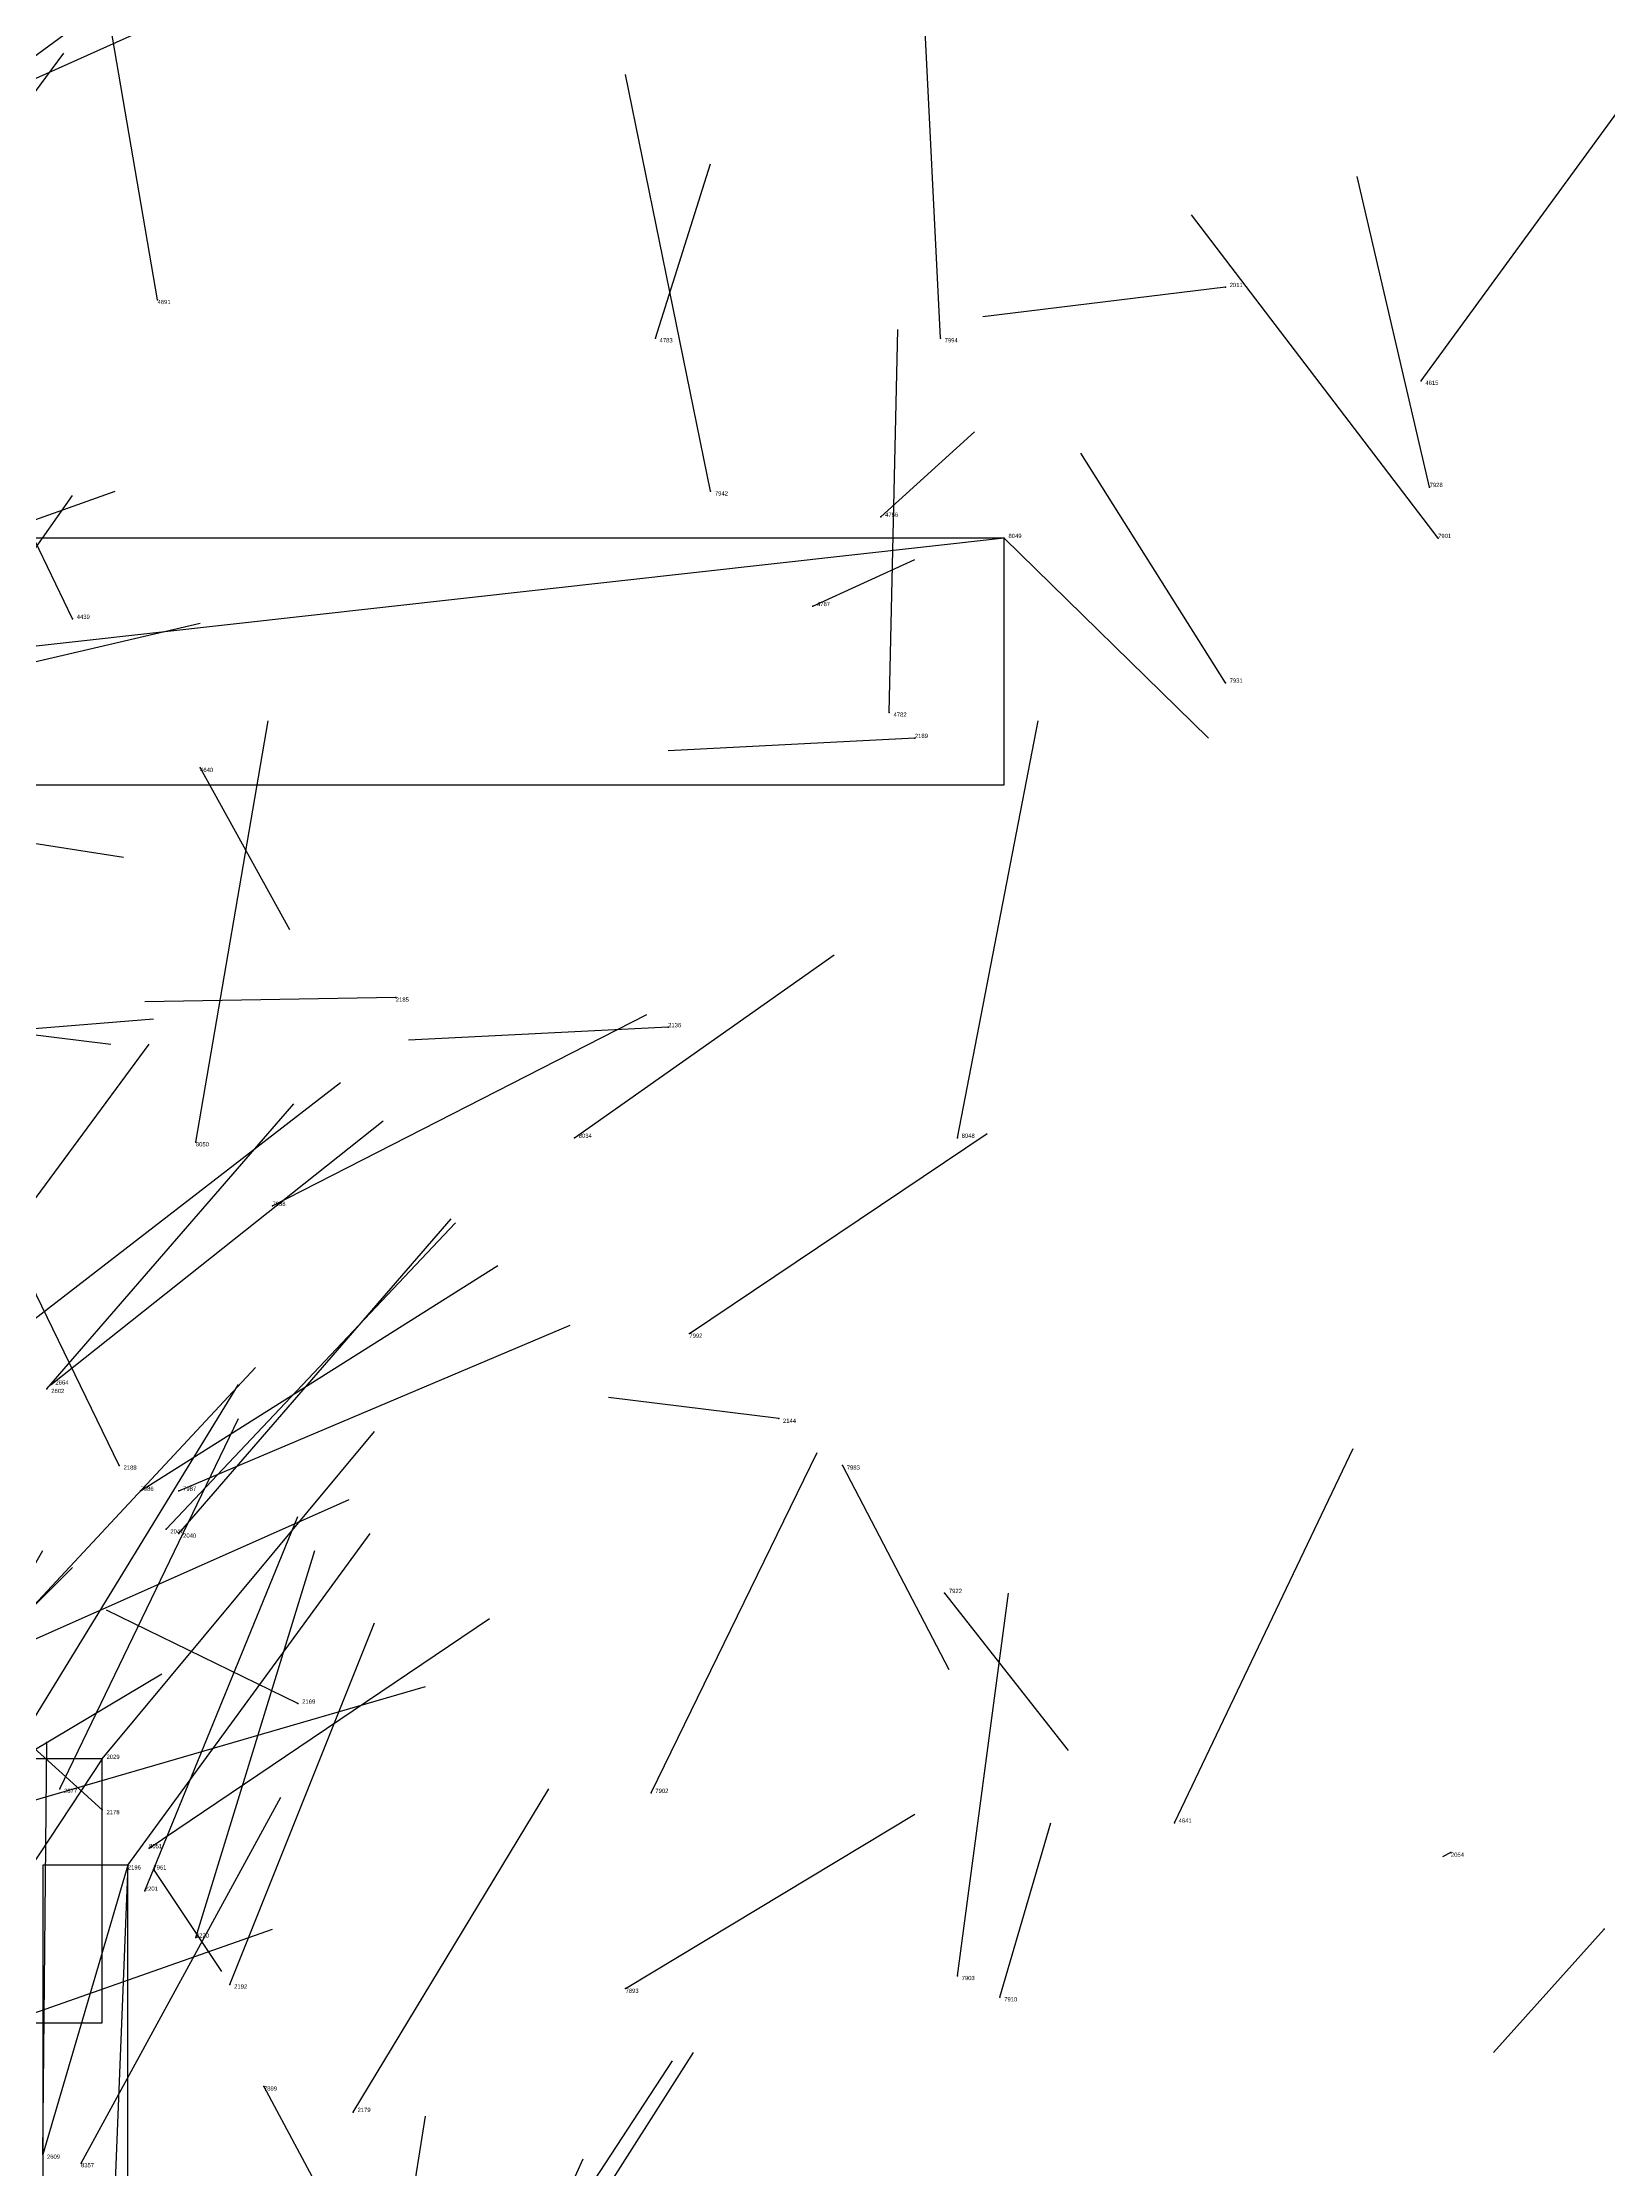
# Model space of a CAD drawing. Extents: x 59.1 to 70.8, y 600.3 to 605.1.
# Drawn here: x 67.896 to 68.264, y 603.431 to 603.931 of the extents above; entities that cross this region are included whole.
import ezdxf

# ---------------------------------------------------------------- set-up
doc = ezdxf.new("R2010")
doc.units = 0
for name, color, linetype in [('Clients', 3, 'CONTINUOUS'), ('Facilities', 3, 'CONTINUOUS'), ('Facilities_lines', 3, 'CONTINUOUS'), ('Min_max_boxes', 1, 'CONTINUOUS'), ('Normals', 1, 'CONTINUOUS'), ('Source_points', 5, 'CONTINUOUS'), ('Text', 3, 'CONTINUOUS')]:
    doc.layers.add(name, color=color, linetype=linetype)

msp = doc.modelspace()

# ---------------------------------------------------------------- linework, layer by layer
at = {"layer": 'Clients', "color": 5}
msp.add_point((67.896, 603.435, 451.114), dxfattribs=at)
at = {"layer": 'Facilities', "color": 3}
for p in [(67.923, 603.871, 458.305), (68.174, 603.874, 448.807), (68.04, 603.862, 458.394), (68.107, 603.862, 460.054), (68.22, 603.852, 456.594), (68.053, 603.826, 459.905), (68.222, 603.827, 459.675), (68.093, 603.82, 458.439), (68.122, 603.815, 458.681), (68.224, 603.815, 459.409), (67.903, 603.796, 456.597), (68.077, 603.799, 458.459), (68.174, 603.781, 459.666), (68.095, 603.774, 456.308), (68.101, 603.768, 448.768), (67.933, 603.761, 457.614), (67.979, 603.707, 448.683), (68.043, 603.7, 448.784), (67.932, 603.673, 458.549), (68.021, 603.674, 461.63), (68.111, 603.674, 458.625), (67.95, 603.658, 461.454), (68.048, 603.628, 461.494), (67.897, 603.615, 450.956), (67.898, 603.616, 451.4), (68.069, 603.608, 448.924), (67.914, 603.597, 452.483), (68.084, 603.597, 458.516), (67.919, 603.591, 461.259), (67.928, 603.591, 461.484), (67.925, 603.582, 451.204), (67.928, 603.581, 451.141), (68.108, 603.567, 458.507), (67.956, 603.541, 448.946), (67.91, 603.528, 451.344), (67.9, 603.521, 451.274), (68.039, 603.52, 461.852), (67.91, 603.516, 448.979), (68.162, 603.513, 457.299), (67.921, 603.507, 461.77), (68.227, 603.506, 449.021), (67.916, 603.503, 451.209), (67.922, 603.502, 458.487), (67.92, 603.497, 451.143), (67.932, 603.486, 451.078), (68.263, 603.488, 448.742), (67.94, 603.475, 451.013), (68.111, 603.477, 461.871), (68.033, 603.474, 461.79), (68.121, 603.472, 462.708), (67.948, 603.451, 458.536), (67.969, 603.445, 450.885), (67.905, 603.433, 462.095)]:
    msp.add_point(p, dxfattribs=at)
at = {"layer": 'Facilities_lines', "color": 3}
for p, q in [((68.122, 603.815, 458.681), (67.602, 603.757, 458.886)), ((67.91, 603.528, 451.344), (67.869, 603.466, 451.243)), ((67.916, 603.503, 451.209), (67.896, 603.435, 451.114)), ((67.916, 603.503, 451.209), (67.909, 603.328, 450.861))]:
    msp.add_line(p, q, dxfattribs=at)
at = {"layer": 'Min_max_boxes', "color": 1}
for p, q in [((68.122, 603.815, 458.681), (67.602, 603.815, 458.681)), ((68.122, 603.815, 458.886), (67.602, 603.815, 458.886)), ((68.122, 603.757, 458.681), (68.122, 603.815, 458.681)), ((68.122, 603.757, 458.886), (68.122, 603.815, 458.886)), ((68.122, 603.815, 458.681), (68.122, 603.815, 458.886)), ((67.602, 603.757, 458.681), (68.122, 603.757, 458.681)), ((67.602, 603.757, 458.886), (68.122, 603.757, 458.886)), ((68.122, 603.757, 458.681), (68.122, 603.757, 458.886)), ((67.91, 603.528, 451.243), (67.869, 603.528, 451.243)), ((67.91, 603.528, 451.344), (67.869, 603.528, 451.344)), ((67.91, 603.466, 451.243), (67.91, 603.528, 451.243)), ((67.91, 603.466, 451.344), (67.91, 603.528, 451.344)), ((67.91, 603.528, 451.243), (67.91, 603.528, 451.344)), ((67.916, 603.503, 450.861), (67.896, 603.503, 450.861)), ((67.896, 603.503, 450.861), (67.896, 603.328, 450.861)), ((67.916, 603.503, 451.209), (67.896, 603.503, 451.209)), ((67.896, 603.503, 451.209), (67.896, 603.328, 451.209)), ((67.896, 603.503, 450.861), (67.896, 603.503, 451.209)), ((67.916, 603.328, 450.861), (67.916, 603.503, 450.861)), ((67.916, 603.328, 451.209), (67.916, 603.503, 451.209)), ((67.916, 603.503, 450.861), (67.916, 603.503, 451.209)), ((67.869, 603.466, 451.243), (67.91, 603.466, 451.243)), ((67.869, 603.466, 451.344), (67.91, 603.466, 451.344)), ((67.91, 603.466, 451.243), (67.91, 603.466, 451.344))]:
    msp.add_line(p, q, dxfattribs=at)
at = {"layer": 'Normals', "color": 1}
for p, q in [((68.107, 603.862, 460.054), (68.102, 603.962, 460.062)), ((67.883, 603.918, 455.638), (67.97, 603.957, 455.608)), ((67.827, 603.879, 451.933), (67.906, 603.937, 451.915)), ((67.923, 603.871, 458.305), (67.912, 603.935, 458.381)), ((67.843, 603.851, 449.091), (67.901, 603.929, 449.069)), ((68.053, 603.826, 459.905), (68.033, 603.924, 459.907)), ((68.22, 603.852, 456.594), (68.266, 603.915, 456.656)), ((68.04, 603.862, 458.394), (68.053, 603.903, 458.484)), ((68.222, 603.827, 459.675), (68.205, 603.9, 459.742)), ((68.224, 603.815, 459.409), (68.166, 603.891, 459.437)), ((67.903, 603.796, 456.597), (67.864, 603.877, 456.641)), ((68.174, 603.874, 448.807), (68.117, 603.867, 448.889)), ((68.095, 603.774, 456.308), (68.097, 603.864, 456.265)), ((68.093, 603.82, 458.439), (68.115, 603.84, 458.534)), ((68.174, 603.781, 459.666), (68.14, 603.835, 459.743)), ((67.82, 603.793, 451.9), (67.913, 603.826, 451.887)), ((67.853, 603.754, 452.47), (67.903, 603.825, 452.42)), ((68.122, 603.815, 458.681), (68.17, 603.768, 458.755)), ((68.077, 603.799, 458.459), (68.101, 603.81, 458.556)), ((67.839, 603.773, 451.831), (67.933, 603.795, 451.806)), ((67.932, 603.673, 458.549), (67.949, 603.772, 458.55)), ((68.111, 603.674, 458.625), (68.13, 603.772, 458.629)), ((68.101, 603.768, 448.768), (68.043, 603.765, 448.85)), ((67.933, 603.761, 457.614), (67.954, 603.723, 457.704)), ((67.819, 603.755, 451.887), (67.915, 603.74, 451.909)), ((68.021, 603.674, 461.63), (68.082, 603.717, 461.563)), ((67.815, 603.708, 451.802), (67.912, 603.696, 451.783)), ((67.979, 603.707, 448.683), (67.92, 603.706, 448.764)), ((67.824, 603.694, 451.736), (67.922, 603.702, 451.715)), ((67.95, 603.658, 461.454), (68.038, 603.703, 461.442)), ((68.043, 603.7, 448.784), (67.982, 603.697, 448.863)), ((67.867, 603.623, 450.921), (67.921, 603.696, 450.88)), ((67.887, 603.626, 451.468), (67.966, 603.687, 451.473)), ((67.914, 603.597, 452.483), (67.873, 603.681, 452.447)), ((67.897, 603.615, 450.956), (67.955, 603.682, 450.91)), ((67.898, 603.616, 451.4), (67.976, 603.678, 451.409)), ((68.048, 603.628, 461.494), (68.118, 603.675, 461.44)), ((67.925, 603.582, 451.204), (67.993, 603.654, 451.19)), ((67.928, 603.581, 451.141), (67.992, 603.655, 451.118)), ((67.919, 603.591, 461.259), (68.003, 603.644, 461.255)), ((67.928, 603.591, 461.484), (68.02, 603.63, 461.474)), ((67.878, 603.547, 451.406), (67.946, 603.62, 451.408)), ((67.89, 603.531, 451.341), (67.942, 603.616, 451.334)), ((68.069, 603.608, 448.924), (68.029, 603.613, 449.016)), ((67.9, 603.521, 451.274), (67.942, 603.608, 451.251)), ((67.91, 603.528, 451.344), (67.974, 603.605, 451.338)), ((68.039, 603.52, 461.852), (68.078, 603.6, 461.805)), ((68.162, 603.513, 457.299), (68.204, 603.601, 457.278)), ((68.084, 603.597, 458.516), (68.109, 603.549, 458.6)), ((67.878, 603.549, 455.362), (67.968, 603.589, 455.377)), ((67.92, 603.497, 451.143), (67.956, 603.585, 451.112)), ((67.916, 603.503, 451.209), (67.973, 603.581, 451.183)), ((67.847, 603.491, 451.377), (67.896, 603.577, 451.364)), ((67.932, 603.486, 451.078), (67.96, 603.577, 451.047)), ((67.833, 603.503, 451.441), (67.903, 603.573, 451.455)), ((68.108, 603.567, 458.507), (68.137, 603.53, 458.595)), ((68.111, 603.477, 461.871), (68.123, 603.567, 461.829)), ((67.956, 603.541, 448.946), (67.911, 603.563, 449.032)), ((67.921, 603.507, 461.77), (68.001, 603.561, 461.743)), ((67.94, 603.475, 451.013), (67.974, 603.56, 450.972)), ((67.84, 603.498, 455.329), (67.924, 603.548, 455.352)), ((67.91, 603.516, 448.979), (67.878, 603.545, 449.069)), ((67.893, 603.518, 461.257), (67.986, 603.545, 461.231)), ((67.896, 603.435, 451.114), (67.897, 603.532, 451.089)), ((67.969, 603.445, 450.885), (68.015, 603.521, 450.839)), ((67.905, 603.433, 462.095), (67.952, 603.519, 462.077)), ((68.033, 603.474, 461.79), (68.101, 603.515, 461.729)), ((68.121, 603.472, 462.708), (68.133, 603.513, 462.798)), ((68.227, 603.506, 449.021), (68.225, 603.505, 449.121)), ((67.922, 603.502, 458.487), (67.938, 603.478, 458.583)), ((67.859, 603.456, 455.378), (67.95, 603.488, 455.406)), ((68.263, 603.488, 448.742), (68.237, 603.459, 448.834)), ((67.991, 603.376, 450.374), (68.044, 603.457, 450.351)), ((67.996, 603.376, 450.531), (68.049, 603.459, 450.514)), ((67.948, 603.451, 458.536), (67.971, 603.408, 458.623)), ((67.971, 603.351, 450.784), (67.986, 603.444, 450.752)), ((67.982, 603.343, 450.721), (68.023, 603.434, 450.719))]:
    msp.add_line(p, q, dxfattribs=at)
at = {"layer": 'Source_points', "color": 5}
for p in [(67.923, 603.871, 458.305), (68.174, 603.874, 448.807), (68.04, 603.862, 458.394), (68.107, 603.862, 460.054), (68.22, 603.852, 456.594), (68.053, 603.826, 459.905), (68.222, 603.827, 459.675), (68.093, 603.82, 458.439), (68.122, 603.815, 458.681), (68.224, 603.815, 459.409), (67.903, 603.796, 456.597), (68.077, 603.799, 458.459), (68.174, 603.781, 459.666), (68.095, 603.774, 456.308), (68.101, 603.768, 448.768), (67.933, 603.761, 457.614), (67.979, 603.707, 448.683), (68.043, 603.7, 448.784), (67.932, 603.673, 458.549), (68.021, 603.674, 461.63), (68.111, 603.674, 458.625), (67.95, 603.658, 461.454), (68.048, 603.628, 461.494), (67.897, 603.615, 450.956), (67.898, 603.616, 451.4), (68.069, 603.608, 448.924), (67.914, 603.597, 452.483), (68.084, 603.597, 458.516), (67.919, 603.591, 461.259), (67.928, 603.591, 461.484), (67.925, 603.582, 451.204), (67.928, 603.581, 451.141), (68.108, 603.567, 458.507), (67.956, 603.541, 448.946), (67.91, 603.528, 451.344), (67.9, 603.521, 451.274), (68.039, 603.52, 461.852), (67.91, 603.516, 448.979), (68.162, 603.513, 457.299), (67.921, 603.507, 461.77), (68.227, 603.506, 449.021), (67.916, 603.503, 451.209), (67.922, 603.502, 458.487), (67.92, 603.497, 451.143), (67.932, 603.486, 451.078), (68.263, 603.488, 448.742), (67.94, 603.475, 451.013), (68.111, 603.477, 461.871), (68.033, 603.474, 461.79), (68.121, 603.472, 462.708), (67.948, 603.451, 458.536), (67.969, 603.445, 450.885), (67.896, 603.435, 451.114), (67.905, 603.433, 462.095)]:
    msp.add_point(p, dxfattribs=at)

# ---------------------------------------------------------------- texts
at = {"layer": 'Text', "color": 3}
for s, p in [('2011', (68.175, 603.874, 448.807)), ('4691', (67.923, 603.87, 458.305)), ('4783', (68.041, 603.861, 458.394)), ('7994', (68.108, 603.861, 460.054)), ('4615', (68.221, 603.851, 456.594)), ('7942', (68.054, 603.825, 459.905)), ('7928', (68.222, 603.827, 459.675)), ('4756', (68.094, 603.82, 458.439)), ('8049', (68.123, 603.815, 458.681)), ('7901', (68.224, 603.815, 459.409)), ('4787', (68.078, 603.799, 458.459)), ('4439', (67.904, 603.796, 456.597)), ('7931', (68.175, 603.781, 459.666)), ('4782', (68.096, 603.773, 456.308)), ('2189', (68.101, 603.768, 448.768)), ('4640', (67.933, 603.76, 457.614)), ('2185', (67.979, 603.706, 448.683)), ('2136', (68.043, 603.7, 448.784)), ('8034', (68.022, 603.674, 461.63)), ('8048', (68.112, 603.674, 458.625)), ('8050', (67.932, 603.672, 458.549)), ('7988', (67.95, 603.658, 461.454)), ('7992', (68.048, 603.627, 461.494)), ('2602', (67.898, 603.614, 450.956)), ('2664', (67.899, 603.616, 451.4)), ('2144', (68.07, 603.607, 448.924)), ('2188', (67.915, 603.596, 452.483)), ('7983', (68.085, 603.596, 458.516)), ('7986', (67.919, 603.591, 461.259)), ('7987', (67.929, 603.591, 461.484)), ('2047', (67.926, 603.581, 451.204)), ('2040', (67.929, 603.58, 451.141)), ('7922', (68.109, 603.567, 458.507)), ('2169', (67.957, 603.541, 448.946)), ('2029', (67.911, 603.528, 451.344)), ('2677', (67.901, 603.52, 451.274)), ('7902', (68.04, 603.52, 461.852)), ('2178', (67.911, 603.515, 448.979)), ('4641', (68.163, 603.513, 457.299)), ('8051', (67.921, 603.507, 461.77)), ('2054', (68.227, 603.505, 449.021)), ('2196', (67.916, 603.502, 451.209)), ('7961', (67.922, 603.502, 458.487)), ('2201', (67.92, 603.497, 451.143)), ('2220', (67.932, 603.486, 451.078)), ('2192', (67.941, 603.474, 451.013)), ('7903', (68.112, 603.476, 461.871)), ('7893', (68.033, 603.473, 461.79)), ('7910', (68.122, 603.471, 462.708)), ('7899', (67.948, 603.45, 458.536)), ('2179', (67.97, 603.445, 450.885)), ('2609', (67.897, 603.434, 451.114)), ('8357', (67.905, 603.432, 462.095))]:
    msp.add_text(s, height=0.001, dxfattribs=at).set_placement(p)

doc.saveas('drawing.dxf')
